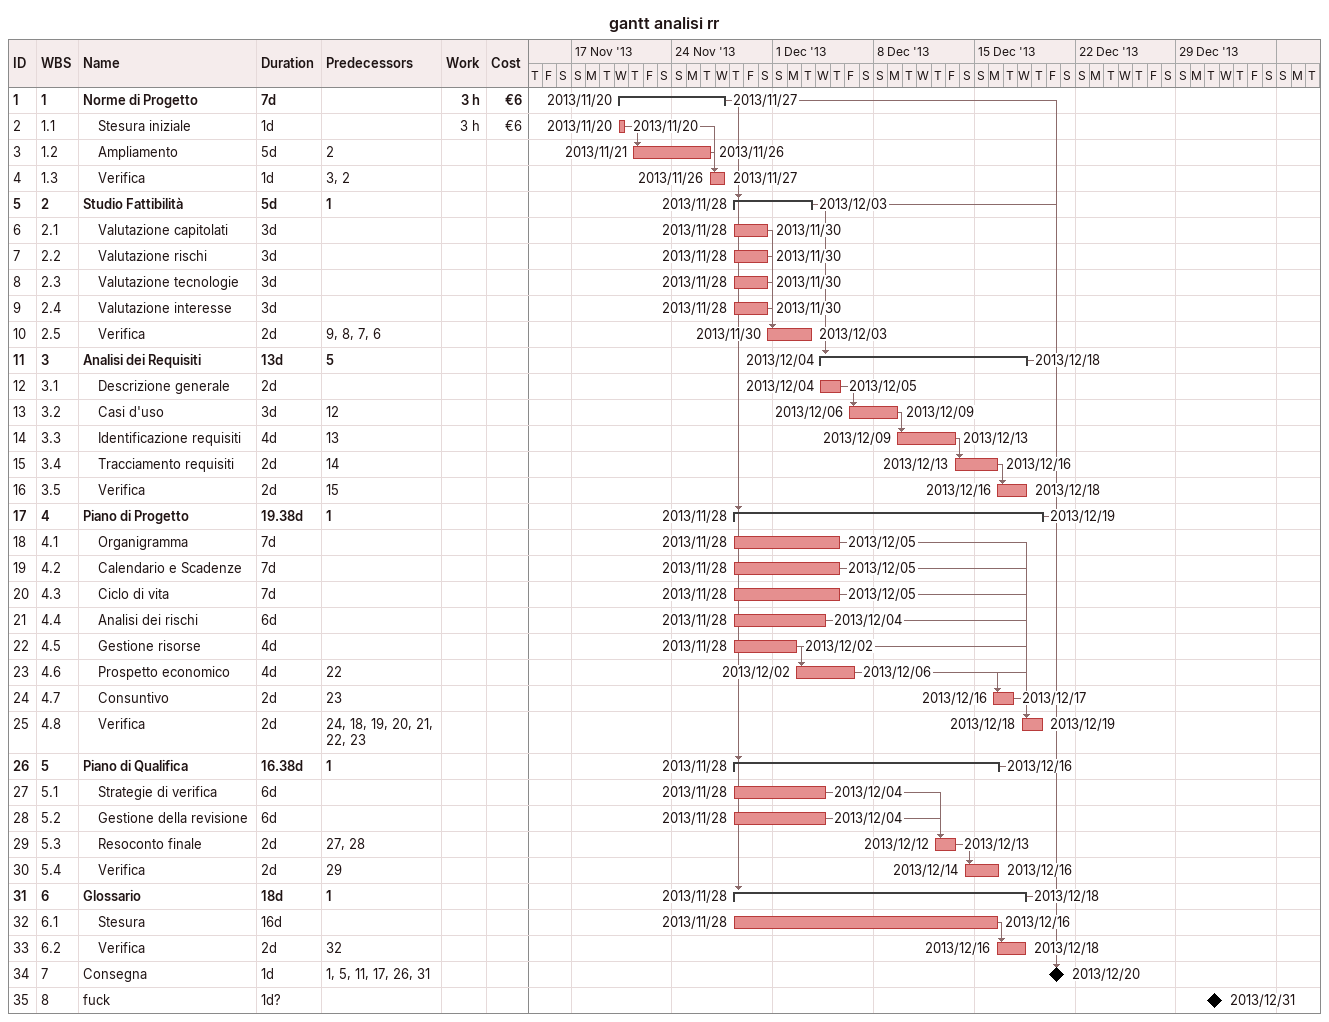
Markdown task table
gantt analisi rr

| ID | WBS | Task | Duration | Start | Finish | Predecessors | Work (h) | Cost (€) |
|---|---|---|---|---|---|---|---|---|
| 1 | 1 | **Norme di Progetto** | 7d | 2013-11-20 | 2013-11-27 |  | 3 | 6 |
| 2 | 1.1 | Stesura iniziale | 1d | 2013-11-20 | 2013-11-20 |  | 3 | 6 |
| 3 | 1.2 | Ampliamento | 5d | 2013-11-21 | 2013-11-26 | 2 |  |  |
| 4 | 1.3 | Verifica | 1d | 2013-11-26 | 2013-11-27 | 3, 2 |  |  |
| 5 | 2 | **Studio Fattibilità** | 5d | 2013-11-28 | 2013-12-03 | 1 |  |  |
| 6 | 2.1 | Valutazione capitolati | 3d | 2013-11-28 | 2013-11-30 |  |  |  |
| 7 | 2.2 | Valutazione rischi | 3d | 2013-11-28 | 2013-11-30 |  |  |  |
| 8 | 2.3 | Valutazione tecnologie | 3d | 2013-11-28 | 2013-11-30 |  |  |  |
| 9 | 2.4 | Valutazione interesse | 3d | 2013-11-28 | 2013-11-30 |  |  |  |
| 10 | 2.5 | Verifica | 2d | 2013-11-30 | 2013-12-03 | 9, 8, 7, 6 |  |  |
| 11 | 3 | **Analisi dei Requisiti** | 13d | 2013-12-04 | 2013-12-18 | 5 |  |  |
| 12 | 3.1 | Descrizione generale | 2d | 2013-12-04 | 2013-12-05 |  |  |  |
| 13 | 3.2 | Casi d'uso | 3d | 2013-12-06 | 2013-12-09 | 12 |  |  |
| 14 | 3.3 | Identificazione requisiti | 4d | 2013-12-09 | 2013-12-13 | 13 |  |  |
| 15 | 3.4 | Tracciamento requisiti | 2d | 2013-12-13 | 2013-12-16 | 14 |  |  |
| 16 | 3.5 | Verifica | 2d | 2013-12-16 | 2013-12-18 | 15 |  |  |
| 17 | 4 | **Piano di Progetto** | 19.38d | 2013-11-28 | 2013-12-19 | 1 |  |  |
| 18 | 4.1 | Organigramma | 7d | 2013-11-28 | 2013-12-05 |  |  |  |
| 19 | 4.2 | Calendario e Scadenze | 7d | 2013-11-28 | 2013-12-05 |  |  |  |
| 20 | 4.3 | Ciclo di vita | 7d | 2013-11-28 | 2013-12-05 |  |  |  |
| 21 | 4.4 | Analisi dei rischi | 6d | 2013-11-28 | 2013-12-04 |  |  |  |
| 22 | 4.5 | Gestione risorse | 4d | 2013-11-28 | 2013-12-02 |  |  |  |
| 23 | 4.6 | Prospetto economico | 4d | 2013-12-02 | 2013-12-06 | 22 |  |  |
| 24 | 4.7 | Consuntivo | 2d | 2013-12-16 | 2013-12-17 | 23 |  |  |
| 25 | 4.8 | Verifica | 2d | 2013-12-18 | 2013-12-19 | 24, 18, 19, 20, 21, 22, 23 |  |  |
| 26 | 5 | **Piano di Qualifica** | 16.38d | 2013-11-28 | 2013-12-16 | 1 |  |  |
| 27 | 5.1 | Strategie di verifica | 6d | 2013-11-28 | 2013-12-04 |  |  |  |
| 28 | 5.2 | Gestione della revisione | 6d | 2013-11-28 | 2013-12-04 |  |  |  |
| 29 | 5.3 | Resoconto finale | 2d | 2013-12-12 | 2013-12-13 | 27, 28 |  |  |
| 30 | 5.4 | Verifica | 2d | 2013-12-14 | 2013-12-16 | 29 |  |  |
| 31 | 6 | **Glossario** | 18d | 2013-11-28 | 2013-12-18 | 1 |  |  |
| 32 | 6.1 | Stesura | 16d | 2013-11-28 | 2013-12-16 |  |  |  |
| 33 | 6.2 | Verifica | 2d | 2013-12-16 | 2013-12-18 | 32 |  |  |
| 34 | 7 | Consegna | 1d | 2013-12-20 | 2013-12-20 | 1, 5, 11, 17, 26, 31 |  |  |
| 35 | 8 | fuck | 1d? | 2013-12-31 | 2013-12-31 |  |  |  |
